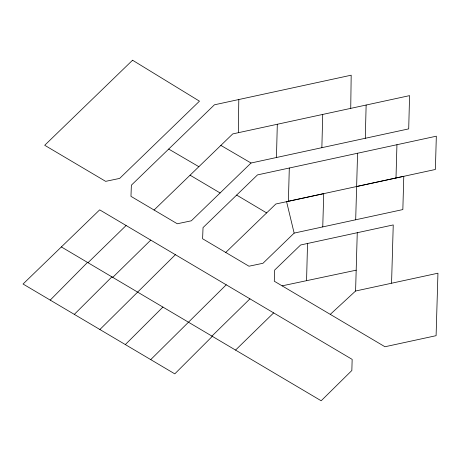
<?xml version="1.0" encoding="UTF-8"?>
<svg xmlns="http://www.w3.org/2000/svg" width="461" height="461" viewBox="0 0 461 461"><rect width="100%" height="100%" fill="white"/><g stroke="black" fill="none" stroke-linecap="round" stroke-linejoin="round"><path stroke-width="0.69" d="M238.36 132.693L238.798 99.536M350.735 108.364L351.184 75.195L214.417 104.814L131.373 185.184L130.964 196.346L177.295 223.769L191.332 220.802L251.038 163.015L408.705 128.878L409.57 95.629L232.73 133.915L154.072 210.026M276.456 157.512L277.309 124.257M306.565 280.68L307.533 243.477L393.245 224.928L391.562 283.123M321.864 147.681L322.717 114.432M365.285 138.277L366.138 105.033M225.74 252.461L275.834 204.004L288.39 201.29L289.306 168.017M322.752 226.916L323.731 193.632L286.581 201.682L294.141 233.105L262.977 263.271L248.975 266.216L202.604 238.763L203.036 227.601L257.492 174.903L436.331 136.191L435.386 169.475L288.39 201.29M355.69 219.782L357.575 153.242M330.283 314.362L355.587 291.012L357.258 232.724M395.999 177.986L396.944 144.708M50.22 300.105L87.492 262.424M74.319 314.373L111.896 276.871L321.173 400.776L351.847 370.5L352.158 359.378L99.674 209.853L23.05 284.022L174.788 373.859L212.325 336.328L211.933 336.098L249.948 298.837M125.329 344.574L162.912 307.066M150.73 359.615L226.236 284.794M99.893 329.517L175.399 254.685M150.759 240.095L112.755 277.378L61.365 246.935M87.988 262.712L126.112 225.498M235.559 350.083L273.65 312.881M307.533 243.477L300.595 244.993L274.693 270.042L274.283 281.21L384.964 346.753L436.094 335.683L437.95 273.206L355.587 291.012M356.635 186.509L403.784 176.298L402.845 209.571L294.141 233.105M282.12 285.849L356.186 270.181M220.859 145.399L251.038 163.015M168.697 149.064L198.858 166.692M190.076 175.192L220.099 192.957M236.654 195.072L266.625 212.913M132.561 60.224L44.705 145.278L105.655 181.352L119.658 178.407L199.463 101.166L132.561 60.224"/></g></svg>
